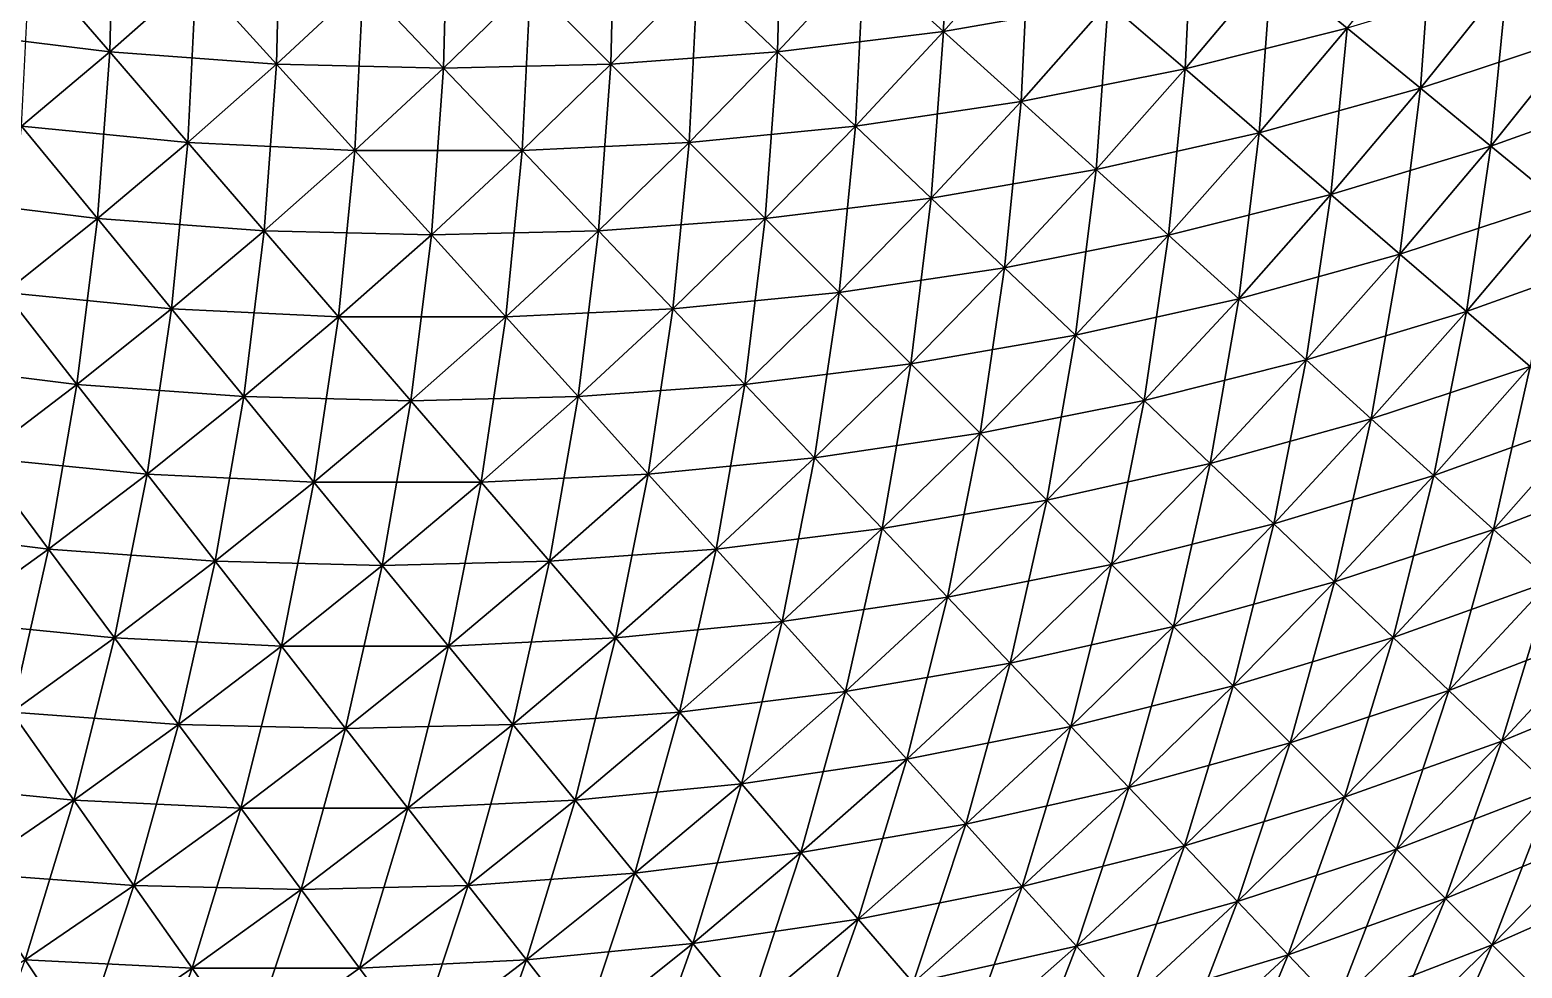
# Model space of a CAD drawing. Extents: x -1 to 0.97, y -0.99 to 0.99.
# Drawn here: x 0.4204 to 0.6366, y -0.6493 to -0.5132 of the extents above; entities that cross this region are included whole.
import ezdxf

# ---------------------------------------------------------------- set-up
doc = ezdxf.new("R2010")
doc.units = 0

msp = doc.modelspace()

# ---------------------------------------------------------------- linework, layer by layer
for points in [[(0.5534, -0.48922, -0.64899), (0.55281, -0.51345, -0.63033), (0.54125, -0.50297, -0.64899)], [(0.5534, -0.48922, -0.64899), (0.56521, -0.49941, -0.63033), (0.55281, -0.51345, -0.63033)], [(0.64668, -0.48993, -0.55201), (0.64489, -0.5141, -0.53157), (0.63448, -0.50597, -0.55201)], [(0.43259, -0.49219, -0.7362), (0.432, -0.51641, -0.71961), (0.4204, -0.50297, -0.7362)], [(0.43259, -0.49219, -0.7362), (0.44452, -0.50535, -0.71961), (0.432, -0.51641, -0.71961)], [(0.52936, -0.49219, -0.66726), (0.52876, -0.51641, -0.64899), (0.51714, -0.50535, -0.66726)], [(0.52936, -0.49219, -0.66726), (0.54125, -0.50297, -0.64899), (0.52876, -0.51641, -0.64899)], [(0.45676, -0.49397, -0.71961), (0.45616, -0.51819, -0.70258), (0.44452, -0.50535, -0.71961)], [(0.45676, -0.49397, -0.71961), (0.46872, -0.50653, -0.70258), (0.45616, -0.51819, -0.70258)], [(0.48098, -0.49457, -0.70258), (0.48038, -0.51879, -0.68512), (0.46872, -0.50653, -0.70258)], [(0.48098, -0.49457, -0.70258), (0.49294, -0.50653, -0.68512), (0.48038, -0.51879, -0.68512)], [(0.5052, -0.49397, -0.68512), (0.5046, -0.51819, -0.66726), (0.49294, -0.50653, -0.68512)], [(0.5052, -0.49397, -0.68512), (0.51714, -0.50535, -0.66726), (0.5046, -0.51819, -0.66726)], [(0.58898, -0.49469, -0.61129), (0.58779, -0.51889, -0.59188), (0.57668, -0.5093, -0.61129)], [(0.58898, -0.49469, -0.61129), (0.60032, -0.50399, -0.59188), (0.58779, -0.51889, -0.59188)], [(0.56521, -0.49941, 0.63033), (0.54125, -0.50297, 0.64899), (0.55281, -0.51345, 0.63033)], [(0.56521, -0.49941, -0.63033), (0.56403, -0.52361, -0.61129), (0.55281, -0.51345, -0.63033)], [(0.57668, -0.5093, 0.61129), (0.56521, -0.49941, 0.63033), (0.55281, -0.51345, 0.63033)], [(0.56521, -0.49941, -0.63033), (0.57668, -0.5093, -0.61129), (0.56403, -0.52361, -0.61129)], [(0.62367, -0.49753, -0.57212), (0.62189, -0.5217, -0.55201), (0.61129, -0.513, -0.57212)], [(0.62367, -0.49753, -0.57212), (0.63448, -0.50597, -0.55201), (0.62189, -0.5217, -0.55201)], [(0.65729, -0.49781, 0.53157), (0.63448, -0.50597, 0.55201), (0.64489, -0.5141, 0.53157)], [(0.432, -0.51641, 0.71961), (0.4204, -0.50297, 0.7362), (0.40795, -0.51345, 0.7362)], [(0.4204, -0.50297, -0.7362), (0.432, -0.51641, -0.71961), (0.41922, -0.52717, -0.71961)], [(0.44452, -0.50535, 0.71961), (0.4204, -0.50297, 0.7362), (0.432, -0.51641, 0.71961)], [(0.54125, -0.50297, 0.64899), (0.51714, -0.50535, 0.66726), (0.52876, -0.51641, 0.64899)], [(0.54125, -0.50297, -0.64899), (0.54006, -0.52717, -0.63033), (0.52876, -0.51641, -0.64899)], [(0.55281, -0.51345, 0.63033), (0.54125, -0.50297, 0.64899), (0.52876, -0.51641, 0.64899)], [(0.54125, -0.50297, -0.64899), (0.55281, -0.51345, -0.63033), (0.54006, -0.52717, -0.63033)], [(0.45616, -0.51819, 0.70258), (0.44452, -0.50535, 0.71961), (0.432, -0.51641, 0.71961)], [(0.44452, -0.50535, -0.71961), (0.44333, -0.52954, -0.70258), (0.432, -0.51641, -0.71961)], [(0.44452, -0.50535, -0.71961), (0.45616, -0.51819, -0.70258), (0.44333, -0.52954, -0.70258)], [(0.46872, -0.50653, 0.70258), (0.44452, -0.50535, 0.71961), (0.45616, -0.51819, 0.70258)], [(0.51714, -0.50535, 0.66726), (0.49294, -0.50653, 0.68512), (0.5046, -0.51819, 0.66726)], [(0.51714, -0.50535, -0.66726), (0.51595, -0.52954, -0.64899), (0.5046, -0.51819, -0.66726)], [(0.52876, -0.51641, 0.64899), (0.51714, -0.50535, 0.66726), (0.5046, -0.51819, 0.66726)], [(0.51714, -0.50535, -0.66726), (0.52876, -0.51641, -0.64899), (0.51595, -0.52954, -0.64899)], [(0.60032, -0.50399, 0.59188), (0.57668, -0.5093, 0.61129), (0.58779, -0.51889, 0.59188)], [(0.60032, -0.50399, -0.59188), (0.59854, -0.52816, -0.57212), (0.58779, -0.51889, -0.59188)], [(0.61129, -0.513, 0.57212), (0.60032, -0.50399, 0.59188), (0.58779, -0.51889, 0.59188)], [(0.60032, -0.50399, -0.59188), (0.61129, -0.513, -0.57212), (0.59854, -0.52816, -0.57212)], [(0.46872, -0.50653, -0.70258), (0.46753, -0.53073, -0.68512), (0.45616, -0.51819, -0.70258)], [(0.48038, -0.51879, 0.68512), (0.46872, -0.50653, 0.70258), (0.45616, -0.51819, 0.70258)], [(0.46872, -0.50653, -0.70258), (0.48038, -0.51879, -0.68512), (0.46753, -0.53073, -0.68512)], [(0.49294, -0.50653, 0.68512), (0.46872, -0.50653, 0.70258), (0.48038, -0.51879, 0.68512)], [(0.49294, -0.50653, -0.68512), (0.49175, -0.53073, -0.66726), (0.48038, -0.51879, -0.68512)], [(0.5046, -0.51819, 0.66726), (0.49294, -0.50653, 0.68512), (0.48038, -0.51879, 0.68512)], [(0.49294, -0.50653, -0.68512), (0.5046, -0.51819, -0.66726), (0.49175, -0.53073, -0.66726)], [(0.63448, -0.50597, 0.55201), (0.61129, -0.513, 0.57212), (0.62189, -0.5217, 0.55201)], [(0.64489, -0.5141, 0.53157), (0.63448, -0.50597, 0.55201), (0.62189, -0.5217, 0.55201)], [(0.63448, -0.50597, -0.55201), (0.6321, -0.53008, -0.53157), (0.62189, -0.5217, -0.55201)], [(0.63448, -0.50597, -0.55201), (0.64489, -0.5141, -0.53157), (0.6321, -0.53008, -0.53157)], [(0.57668, -0.5093, 0.61129), (0.55281, -0.51345, 0.63033), (0.56403, -0.52361, 0.61129)], [(0.57668, -0.5093, -0.61129), (0.5749, -0.53347, -0.59188), (0.56403, -0.52361, -0.61129)], [(0.58779, -0.51889, 0.59188), (0.57668, -0.5093, 0.61129), (0.56403, -0.52361, 0.61129)], [(0.57668, -0.5093, -0.61129), (0.58779, -0.51889, -0.59188), (0.5749, -0.53347, -0.59188)], [(0.432, -0.51641, 0.71961), (0.40795, -0.51345, 0.7362), (0.41922, -0.52717, 0.71961)], [(0.55281, -0.51345, 0.63033), (0.52876, -0.51641, 0.64899), (0.54006, -0.52717, 0.63033)], [(0.55281, -0.51345, -0.63033), (0.55103, -0.53761, -0.61129), (0.54006, -0.52717, -0.63033)], [(0.56403, -0.52361, 0.61129), (0.55281, -0.51345, 0.63033), (0.54006, -0.52717, 0.63033)], [(0.55281, -0.51345, -0.63033), (0.56403, -0.52361, -0.61129), (0.55103, -0.53761, -0.61129)], [(0.61129, -0.513, 0.57212), (0.58779, -0.51889, 0.59188), (0.59854, -0.52816, 0.57212)], [(0.61129, -0.513, -0.57212), (0.60892, -0.53711, -0.55201), (0.59854, -0.52816, -0.57212)], [(0.62189, -0.5217, 0.55201), (0.61129, -0.513, 0.57212), (0.59854, -0.52816, 0.57212)], [(0.61129, -0.513, -0.57212), (0.62189, -0.5217, -0.55201), (0.60892, -0.53711, -0.55201)], [(0.64489, -0.5141, 0.53157), (0.62189, -0.5217, 0.55201), (0.6321, -0.53008, 0.53157)], [(0.65491, -0.52192, 0.51081), (0.64489, -0.5141, 0.53157), (0.6321, -0.53008, 0.53157)], [(0.64489, -0.5141, -0.53157), (0.64193, -0.53814, -0.51081), (0.6321, -0.53008, -0.53157)], [(0.44333, -0.52954, 0.70258), (0.432, -0.51641, 0.71961), (0.41922, -0.52717, 0.71961)], [(0.432, -0.51641, -0.71961), (0.43022, -0.54057, -0.70258), (0.41922, -0.52717, -0.71961)], [(0.432, -0.51641, -0.71961), (0.44333, -0.52954, -0.70258), (0.43022, -0.54057, -0.70258)], [(0.45616, -0.51819, 0.70258), (0.432, -0.51641, 0.71961), (0.44333, -0.52954, 0.70258)], [(0.52876, -0.51641, 0.64899), (0.5046, -0.51819, 0.66726), (0.51595, -0.52954, 0.64899)], [(0.52876, -0.51641, -0.64899), (0.52698, -0.54057, -0.63033), (0.51595, -0.52954, -0.64899)], [(0.54006, -0.52717, 0.63033), (0.52876, -0.51641, 0.64899), (0.51595, -0.52954, 0.64899)], [(0.52876, -0.51641, -0.64899), (0.54006, -0.52717, -0.63033), (0.52698, -0.54057, -0.63033)], [(0.45616, -0.51819, -0.70258), (0.45438, -0.54236, -0.68512), (0.44333, -0.52954, -0.70258)], [(0.46753, -0.53073, 0.68512), (0.45616, -0.51819, 0.70258), (0.44333, -0.52954, 0.70258)], [(0.45616, -0.51819, -0.70258), (0.46753, -0.53073, -0.68512), (0.45438, -0.54236, -0.68512)], [(0.48038, -0.51879, 0.68512), (0.45616, -0.51819, 0.70258), (0.46753, -0.53073, 0.68512)], [(0.48038, -0.51879, -0.68512), (0.4786, -0.54295, -0.66726), (0.46753, -0.53073, -0.68512)], [(0.49175, -0.53073, 0.66726), (0.48038, -0.51879, 0.68512), (0.46753, -0.53073, 0.68512)], [(0.48038, -0.51879, -0.68512), (0.49175, -0.53073, -0.66726), (0.4786, -0.54295, -0.66726)], [(0.5046, -0.51819, 0.66726), (0.48038, -0.51879, 0.68512), (0.49175, -0.53073, 0.66726)], [(0.5046, -0.51819, -0.66726), (0.50282, -0.54236, -0.64899), (0.49175, -0.53073, -0.66726)], [(0.51595, -0.52954, 0.64899), (0.5046, -0.51819, 0.66726), (0.49175, -0.53073, 0.66726)], [(0.5046, -0.51819, -0.66726), (0.51595, -0.52954, -0.64899), (0.50282, -0.54236, -0.64899)], [(0.58779, -0.51889, 0.59188), (0.56403, -0.52361, 0.61129), (0.5749, -0.53347, 0.59188)], [(0.58779, -0.51889, -0.59188), (0.58542, -0.543, -0.57212), (0.5749, -0.53347, -0.59188)], [(0.59854, -0.52816, 0.57212), (0.58779, -0.51889, 0.59188), (0.5749, -0.53347, 0.59188)], [(0.58779, -0.51889, -0.59188), (0.59854, -0.52816, -0.57212), (0.58542, -0.543, -0.57212)], [(0.62189, -0.5217, 0.55201), (0.59854, -0.52816, 0.57212), (0.60892, -0.53711, 0.55201)], [(0.6321, -0.53008, 0.53157), (0.62189, -0.5217, 0.55201), (0.60892, -0.53711, 0.55201)], [(0.62189, -0.5217, -0.55201), (0.61892, -0.54574, -0.53157), (0.60892, -0.53711, -0.55201)], [(0.62189, -0.5217, -0.55201), (0.6321, -0.53008, -0.53157), (0.61892, -0.54574, -0.53157)], [(0.65491, -0.52192, 0.51081), (0.6321, -0.53008, 0.53157), (0.64193, -0.53814, 0.51081)], [(0.56403, -0.52361, 0.61129), (0.54006, -0.52717, 0.63033), (0.55103, -0.53761, 0.61129)], [(0.56403, -0.52361, -0.61129), (0.56165, -0.54773, -0.59188), (0.55103, -0.53761, -0.61129)], [(0.5749, -0.53347, 0.59188), (0.56403, -0.52361, 0.61129), (0.55103, -0.53761, 0.61129)], [(0.56403, -0.52361, -0.61129), (0.5749, -0.53347, -0.59188), (0.56165, -0.54773, -0.59188)], [(0.43022, -0.54057, 0.70258), (0.41922, -0.52717, 0.71961), (0.40617, -0.53761, 0.71961)], [(0.41922, -0.52717, -0.71961), (0.43022, -0.54057, -0.70258), (0.41684, -0.55128, -0.70258)], [(0.44333, -0.52954, 0.70258), (0.41922, -0.52717, 0.71961), (0.43022, -0.54057, 0.70258)], [(0.54006, -0.52717, 0.63033), (0.51595, -0.52954, 0.64899), (0.52698, -0.54057, 0.63033)], [(0.54006, -0.52717, -0.63033), (0.53769, -0.55128, -0.61129), (0.52698, -0.54057, -0.63033)], [(0.55103, -0.53761, 0.61129), (0.54006, -0.52717, 0.63033), (0.52698, -0.54057, 0.63033)], [(0.54006, -0.52717, -0.63033), (0.55103, -0.53761, -0.61129), (0.53769, -0.55128, -0.61129)], [(0.44333, -0.52954, -0.70258), (0.44095, -0.55365, -0.68512), (0.43022, -0.54057, -0.70258)], [(0.45438, -0.54236, 0.68512), (0.44333, -0.52954, 0.70258), (0.43022, -0.54057, 0.70258)], [(0.44333, -0.52954, -0.70258), (0.45438, -0.54236, -0.68512), (0.44095, -0.55365, -0.68512)], [(0.46753, -0.53073, 0.68512), (0.44333, -0.52954, 0.70258), (0.45438, -0.54236, 0.68512)], [(0.51595, -0.52954, 0.64899), (0.49175, -0.53073, 0.66726), (0.50282, -0.54236, 0.64899)], [(0.51595, -0.52954, -0.64899), (0.51358, -0.55365, -0.63033), (0.50282, -0.54236, -0.64899)], [(0.52698, -0.54057, 0.63033), (0.51595, -0.52954, 0.64899), (0.50282, -0.54236, 0.64899)], [(0.51595, -0.52954, -0.64899), (0.52698, -0.54057, -0.63033), (0.51358, -0.55365, -0.63033)], [(0.59854, -0.52816, 0.57212), (0.5749, -0.53347, 0.59188), (0.58542, -0.543, 0.57212)], [(0.59854, -0.52816, -0.57212), (0.59557, -0.5522, -0.55201), (0.58542, -0.543, -0.57212)], [(0.60892, -0.53711, 0.55201), (0.59854, -0.52816, 0.57212), (0.58542, -0.543, 0.57212)], [(0.59854, -0.52816, -0.57212), (0.60892, -0.53711, -0.55201), (0.59557, -0.5522, -0.55201)], [(0.46753, -0.53073, -0.68512), (0.46515, -0.55484, -0.66726), (0.45438, -0.54236, -0.68512)], [(0.4786, -0.54295, 0.66726), (0.46753, -0.53073, 0.68512), (0.45438, -0.54236, 0.68512)], [(0.46753, -0.53073, -0.68512), (0.4786, -0.54295, -0.66726), (0.46515, -0.55484, -0.66726)], [(0.49175, -0.53073, 0.66726), (0.46753, -0.53073, 0.68512), (0.4786, -0.54295, 0.66726)], [(0.49175, -0.53073, -0.66726), (0.48938, -0.55484, -0.64899), (0.4786, -0.54295, -0.66726)], [(0.50282, -0.54236, 0.64899), (0.49175, -0.53073, 0.66726), (0.4786, -0.54295, 0.66726)], [(0.49175, -0.53073, -0.66726), (0.50282, -0.54236, -0.64899), (0.48938, -0.55484, -0.64899)], [(0.6321, -0.53008, 0.53157), (0.60892, -0.53711, 0.55201), (0.61892, -0.54574, 0.53157)], [(0.64193, -0.53814, 0.51081), (0.6321, -0.53008, 0.53157), (0.61892, -0.54574, 0.53157)], [(0.6321, -0.53008, -0.53157), (0.62855, -0.55404, -0.51081), (0.61892, -0.54574, -0.53157)], [(0.6321, -0.53008, -0.53157), (0.64193, -0.53814, -0.51081), (0.62855, -0.55404, -0.51081)], [(0.5749, -0.53347, 0.59188), (0.55103, -0.53761, 0.61129), (0.56165, -0.54773, 0.59188)], [(0.5749, -0.53347, -0.59188), (0.57193, -0.55751, -0.57212), (0.56165, -0.54773, -0.59188)], [(0.58542, -0.543, 0.57212), (0.5749, -0.53347, 0.59188), (0.56165, -0.54773, 0.59188)], [(0.5749, -0.53347, -0.59188), (0.58542, -0.543, -0.57212), (0.57193, -0.55751, -0.57212)], [(0.43022, -0.54057, 0.70258), (0.40617, -0.53761, 0.71961), (0.41684, -0.55128, 0.70258)], [(0.55103, -0.53761, 0.61129), (0.52698, -0.54057, 0.63033), (0.53769, -0.55128, 0.61129)], [(0.55103, -0.53761, -0.61129), (0.54806, -0.56165, -0.59188), (0.53769, -0.55128, -0.61129)], [(0.56165, -0.54773, 0.59188), (0.55103, -0.53761, 0.61129), (0.53769, -0.55128, 0.61129)], [(0.55103, -0.53761, -0.61129), (0.56165, -0.54773, -0.59188), (0.54806, -0.56165, -0.59188)], [(0.60892, -0.53711, 0.55201), (0.58542, -0.543, 0.57212), (0.59557, -0.5522, 0.55201)], [(0.61892, -0.54574, 0.53157), (0.60892, -0.53711, 0.55201), (0.59557, -0.5522, 0.55201)], [(0.60892, -0.53711, -0.55201), (0.60536, -0.56108, -0.53157), (0.59557, -0.5522, -0.55201)], [(0.60892, -0.53711, -0.55201), (0.61892, -0.54574, -0.53157), (0.60536, -0.56108, -0.53157)], [(0.64193, -0.53814, 0.51081), (0.61892, -0.54574, 0.53157), (0.62855, -0.55404, 0.51081)], [(0.65136, -0.54588, 0.48974), (0.64193, -0.53814, 0.51081), (0.62855, -0.55404, 0.51081)], [(0.64193, -0.53814, -0.51081), (0.63778, -0.56201, -0.48974), (0.62855, -0.55404, -0.51081)], [(0.43022, -0.54057, -0.70258), (0.42725, -0.56462, -0.68512), (0.41684, -0.55128, -0.70258)], [(0.44095, -0.55365, 0.68512), (0.43022, -0.54057, 0.70258), (0.41684, -0.55128, 0.70258)], [(0.43022, -0.54057, -0.70258), (0.44095, -0.55365, -0.68512), (0.42725, -0.56462, -0.68512)], [(0.45438, -0.54236, 0.68512), (0.43022, -0.54057, 0.70258), (0.44095, -0.55365, 0.68512)], [(0.45438, -0.54236, -0.68512), (0.45141, -0.5664, -0.66726), (0.44095, -0.55365, -0.68512)], [(0.46515, -0.55484, 0.66726), (0.45438, -0.54236, 0.68512), (0.44095, -0.55365, 0.68512)], [(0.45438, -0.54236, -0.68512), (0.46515, -0.55484, -0.66726), (0.45141, -0.5664, -0.66726)], [(0.4786, -0.54295, 0.66726), (0.45438, -0.54236, 0.68512), (0.46515, -0.55484, 0.66726)], [(0.50282, -0.54236, 0.64899), (0.4786, -0.54295, 0.66726), (0.48938, -0.55484, 0.64899)], [(0.50282, -0.54236, -0.64899), (0.49985, -0.5664, -0.63033), (0.48938, -0.55484, -0.64899)], [(0.51358, -0.55365, 0.63033), (0.50282, -0.54236, 0.64899), (0.48938, -0.55484, 0.64899)], [(0.50282, -0.54236, -0.64899), (0.51358, -0.55365, -0.63033), (0.49985, -0.5664, -0.63033)], [(0.52698, -0.54057, 0.63033), (0.50282, -0.54236, 0.64899), (0.51358, -0.55365, 0.63033)], [(0.52698, -0.54057, -0.63033), (0.52402, -0.56462, -0.61129), (0.51358, -0.55365, -0.63033)], [(0.53769, -0.55128, 0.61129), (0.52698, -0.54057, 0.63033), (0.51358, -0.55365, 0.63033)], [(0.52698, -0.54057, -0.63033), (0.53769, -0.55128, -0.61129), (0.52402, -0.56462, -0.61129)], [(0.4786, -0.54295, -0.66726), (0.47563, -0.56699, -0.64899), (0.46515, -0.55484, -0.66726)], [(0.48938, -0.55484, 0.64899), (0.4786, -0.54295, 0.66726), (0.46515, -0.55484, 0.66726)], [(0.4786, -0.54295, -0.66726), (0.48938, -0.55484, -0.64899), (0.47563, -0.56699, -0.64899)], [(0.58542, -0.543, 0.57212), (0.56165, -0.54773, 0.59188), (0.57193, -0.55751, 0.57212)], [(0.58542, -0.543, -0.57212), (0.58186, -0.56697, -0.55201), (0.57193, -0.55751, -0.57212)], [(0.59557, -0.5522, 0.55201), (0.58542, -0.543, 0.57212), (0.57193, -0.55751, 0.57212)], [(0.58542, -0.543, -0.57212), (0.59557, -0.5522, -0.55201), (0.58186, -0.56697, -0.55201)], [(0.61892, -0.54574, 0.53157), (0.59557, -0.5522, 0.55201), (0.60536, -0.56108, 0.53157)], [(0.62855, -0.55404, 0.51081), (0.61892, -0.54574, 0.53157), (0.60536, -0.56108, 0.53157)], [(0.61892, -0.54574, -0.53157), (0.61478, -0.56961, -0.51081), (0.60536, -0.56108, -0.53157)], [(0.61892, -0.54574, -0.53157), (0.62855, -0.55404, -0.51081), (0.61478, -0.56961, -0.51081)], [(0.65136, -0.54588, 0.48974), (0.62855, -0.55404, 0.51081), (0.63778, -0.56201, 0.48974)], [(0.56165, -0.54773, 0.59188), (0.53769, -0.55128, 0.61129), (0.54806, -0.56165, 0.59188)], [(0.56165, -0.54773, -0.59188), (0.5581, -0.57169, -0.57212), (0.54806, -0.56165, -0.59188)], [(0.57193, -0.55751, 0.57212), (0.56165, -0.54773, 0.59188), (0.54806, -0.56165, 0.59188)], [(0.56165, -0.54773, -0.59188), (0.57193, -0.55751, -0.57212), (0.5581, -0.57169, -0.57212)], [(0.42725, -0.56462, 0.68512), (0.41684, -0.55128, 0.70258), (0.40321, -0.56165, 0.70258)], [(0.41684, -0.55128, -0.70258), (0.42725, -0.56462, -0.68512), (0.41329, -0.57525, -0.68512)], [(0.44095, -0.55365, 0.68512), (0.41684, -0.55128, 0.70258), (0.42725, -0.56462, 0.68512)], [(0.53769, -0.55128, 0.61129), (0.51358, -0.55365, 0.63033), (0.52402, -0.56462, 0.61129)], [(0.53769, -0.55128, -0.61129), (0.53413, -0.57525, -0.59188), (0.52402, -0.56462, -0.61129)], [(0.54806, -0.56165, 0.59188), (0.53769, -0.55128, 0.61129), (0.52402, -0.56462, 0.61129)], [(0.53769, -0.55128, -0.61129), (0.54806, -0.56165, -0.59188), (0.53413, -0.57525, -0.59188)], [(0.59557, -0.5522, 0.55201), (0.57193, -0.55751, 0.57212), (0.58186, -0.56697, 0.55201)], [(0.60536, -0.56108, 0.53157), (0.59557, -0.5522, 0.55201), (0.58186, -0.56697, 0.55201)], [(0.59557, -0.5522, -0.55201), (0.59143, -0.57608, -0.53157), (0.58186, -0.56697, -0.55201)], [(0.59557, -0.5522, -0.55201), (0.60536, -0.56108, -0.53157), (0.59143, -0.57608, -0.53157)], [(0.44095, -0.55365, -0.68512), (0.4374, -0.57762, -0.66726), (0.42725, -0.56462, -0.68512)], [(0.45141, -0.5664, 0.66726), (0.44095, -0.55365, 0.68512), (0.42725, -0.56462, 0.68512)], [(0.44095, -0.55365, -0.68512), (0.45141, -0.5664, -0.66726), (0.4374, -0.57762, -0.66726)], [(0.46515, -0.55484, 0.66726), (0.44095, -0.55365, 0.68512), (0.45141, -0.5664, 0.66726)], [(0.46515, -0.55484, -0.66726), (0.46159, -0.57881, -0.64899), (0.45141, -0.5664, -0.66726)], [(0.47563, -0.56699, 0.64899), (0.46515, -0.55484, 0.66726), (0.45141, -0.5664, 0.66726)], [(0.46515, -0.55484, -0.66726), (0.47563, -0.56699, -0.64899), (0.46159, -0.57881, -0.64899)], [(0.48938, -0.55484, 0.64899), (0.46515, -0.55484, 0.66726), (0.47563, -0.56699, 0.64899)], [(0.48938, -0.55484, -0.64899), (0.48582, -0.57881, -0.63033), (0.47563, -0.56699, -0.64899)], [(0.49985, -0.5664, 0.63033), (0.48938, -0.55484, 0.64899), (0.47563, -0.56699, 0.64899)], [(0.48938, -0.55484, -0.64899), (0.49985, -0.5664, -0.63033), (0.48582, -0.57881, -0.63033)], [(0.51358, -0.55365, 0.63033), (0.48938, -0.55484, 0.64899), (0.49985, -0.5664, 0.63033)], [(0.51358, -0.55365, -0.63033), (0.51002, -0.57762, -0.61129), (0.49985, -0.5664, -0.63033)], [(0.52402, -0.56462, 0.61129), (0.51358, -0.55365, 0.63033), (0.49985, -0.5664, 0.63033)], [(0.51358, -0.55365, -0.63033), (0.52402, -0.56462, -0.61129), (0.51002, -0.57762, -0.61129)], [(0.62855, -0.55404, 0.51081), (0.60536, -0.56108, 0.53157), (0.61478, -0.56961, 0.51081)], [(0.63778, -0.56201, 0.48974), (0.62855, -0.55404, 0.51081), (0.61478, -0.56961, 0.51081)], [(0.62855, -0.55404, -0.51081), (0.62382, -0.57781, -0.48974), (0.61478, -0.56961, -0.51081)], [(0.62855, -0.55404, -0.51081), (0.63778, -0.56201, -0.48974), (0.62382, -0.57781, -0.48974)], [(0.57193, -0.55751, 0.57212), (0.54806, -0.56165, 0.59188), (0.5581, -0.57169, 0.57212)], [(0.57193, -0.55751, -0.57212), (0.56779, -0.58139, -0.55201), (0.5581, -0.57169, -0.57212)], [(0.58186, -0.56697, 0.55201), (0.57193, -0.55751, 0.57212), (0.5581, -0.57169, 0.57212)], [(0.57193, -0.55751, -0.57212), (0.58186, -0.56697, -0.55201), (0.56779, -0.58139, -0.55201)], [(0.42725, -0.56462, 0.68512), (0.40321, -0.56165, 0.70258), (0.41329, -0.57525, 0.68512)], [(0.54806, -0.56165, 0.59188), (0.52402, -0.56462, 0.61129), (0.53413, -0.57525, 0.59188)], [(0.54806, -0.56165, -0.59188), (0.54392, -0.58553, -0.57212), (0.53413, -0.57525, -0.59188)], [(0.5581, -0.57169, 0.57212), (0.54806, -0.56165, 0.59188), (0.53413, -0.57525, 0.59188)], [(0.54806, -0.56165, -0.59188), (0.5581, -0.57169, -0.57212), (0.54392, -0.58553, -0.57212)], [(0.60536, -0.56108, 0.53157), (0.58186, -0.56697, 0.55201), (0.59143, -0.57608, 0.53157)], [(0.61478, -0.56961, 0.51081), (0.60536, -0.56108, 0.53157), (0.59143, -0.57608, 0.53157)], [(0.60536, -0.56108, -0.53157), (0.60064, -0.58484, -0.51081), (0.59143, -0.57608, -0.53157)], [(0.60536, -0.56108, -0.53157), (0.61478, -0.56961, -0.51081), (0.60064, -0.58484, -0.51081)], [(0.63778, -0.56201, 0.48974), (0.61478, -0.56961, 0.51081), (0.62382, -0.57781, 0.48974)], [(0.64663, -0.56964, 0.46838), (0.63778, -0.56201, 0.48974), (0.62382, -0.57781, 0.48974)], [(0.63778, -0.56201, -0.48974), (0.63248, -0.58565, -0.46838), (0.62382, -0.57781, -0.48974)], [(0.63778, -0.56201, -0.48974), (0.64663, -0.56964, -0.46838), (0.63248, -0.58565, -0.46838)], [(0.42725, -0.56462, -0.68512), (0.42311, -0.58849, -0.66726), (0.41329, -0.57525, -0.68512)], [(0.4374, -0.57762, 0.66726), (0.42725, -0.56462, 0.68512), (0.41329, -0.57525, 0.68512)], [(0.42725, -0.56462, -0.68512), (0.4374, -0.57762, -0.66726), (0.42311, -0.58849, -0.66726)], [(0.45141, -0.5664, 0.66726), (0.42725, -0.56462, 0.68512), (0.4374, -0.57762, 0.66726)], [(0.45141, -0.5664, -0.66726), (0.44727, -0.59027, -0.64899), (0.4374, -0.57762, -0.66726)], [(0.46159, -0.57881, 0.64899), (0.45141, -0.5664, 0.66726), (0.4374, -0.57762, 0.66726)], [(0.45141, -0.5664, -0.66726), (0.46159, -0.57881, -0.64899), (0.44727, -0.59027, -0.64899)], [(0.47563, -0.56699, 0.64899), (0.45141, -0.5664, 0.66726), (0.46159, -0.57881, 0.64899)], [(0.49985, -0.5664, 0.63033), (0.47563, -0.56699, 0.64899), (0.48582, -0.57881, 0.63033)], [(0.49985, -0.5664, -0.63033), (0.49571, -0.59027, -0.61129), (0.48582, -0.57881, -0.63033)], [(0.51002, -0.57762, 0.61129), (0.49985, -0.5664, 0.63033), (0.48582, -0.57881, 0.63033)], [(0.49985, -0.5664, -0.63033), (0.51002, -0.57762, -0.61129), (0.49571, -0.59027, -0.61129)], [(0.52402, -0.56462, 0.61129), (0.49985, -0.5664, 0.63033), (0.51002, -0.57762, 0.61129)], [(0.52402, -0.56462, -0.61129), (0.51987, -0.58849, -0.59188), (0.51002, -0.57762, -0.61129)], [(0.53413, -0.57525, 0.59188), (0.52402, -0.56462, 0.61129), (0.51002, -0.57762, 0.61129)], [(0.52402, -0.56462, -0.61129), (0.53413, -0.57525, -0.59188), (0.51987, -0.58849, -0.59188)], [(0.47563, -0.56699, -0.64899), (0.47149, -0.59087, -0.63033), (0.46159, -0.57881, -0.64899)], [(0.48582, -0.57881, 0.63033), (0.47563, -0.56699, 0.64899), (0.46159, -0.57881, 0.64899)], [(0.47563, -0.56699, -0.64899), (0.48582, -0.57881, -0.63033), (0.47149, -0.59087, -0.63033)], [(0.58186, -0.56697, 0.55201), (0.5581, -0.57169, 0.57212), (0.56779, -0.58139, 0.55201)], [(0.59143, -0.57608, 0.53157), (0.58186, -0.56697, 0.55201), (0.56779, -0.58139, 0.55201)], [(0.58186, -0.56697, -0.55201), (0.57714, -0.59073, -0.53157), (0.56779, -0.58139, -0.55201)], [(0.58186, -0.56697, -0.55201), (0.59143, -0.57608, -0.53157), (0.57714, -0.59073, -0.53157)], [(0.61478, -0.56961, 0.51081), (0.59143, -0.57608, 0.53157), (0.60064, -0.58484, 0.51081)], [(0.62382, -0.57781, 0.48974), (0.61478, -0.56961, 0.51081), (0.60064, -0.58484, 0.51081)], [(0.61478, -0.56961, -0.51081), (0.60947, -0.59325, -0.48974), (0.60064, -0.58484, -0.51081)], [(0.61478, -0.56961, -0.51081), (0.62382, -0.57781, -0.48974), (0.60947, -0.59325, -0.48974)], [(0.64663, -0.56964, 0.46838), (0.62382, -0.57781, 0.48974), (0.63248, -0.58565, 0.46838)], [(0.65508, -0.57693, 0.44673), (0.64663, -0.56964, 0.46838), (0.63248, -0.58565, 0.46838)], [(0.64663, -0.56964, -0.46838), (0.64074, -0.59314, -0.44673), (0.63248, -0.58565, -0.46838)], [(0.5581, -0.57169, 0.57212), (0.53413, -0.57525, 0.59188), (0.54392, -0.58553, 0.57212)], [(0.5581, -0.57169, -0.57212), (0.55337, -0.59545, -0.55201), (0.54392, -0.58553, -0.57212)], [(0.56779, -0.58139, 0.55201), (0.5581, -0.57169, 0.57212), (0.54392, -0.58553, 0.57212)], [(0.5581, -0.57169, -0.57212), (0.56779, -0.58139, -0.55201), (0.55337, -0.59545, -0.55201)], [(0.42311, -0.58849, 0.66726), (0.41329, -0.57525, 0.68512), (0.39906, -0.58553, 0.68512)], [(0.41329, -0.57525, -0.68512), (0.42311, -0.58849, -0.66726), (0.40856, -0.59901, -0.66726)], [(0.4374, -0.57762, 0.66726), (0.41329, -0.57525, 0.68512), (0.42311, -0.58849, 0.66726)], [(0.53413, -0.57525, 0.59188), (0.51002, -0.57762, 0.61129), (0.51987, -0.58849, 0.59188)], [(0.53413, -0.57525, -0.59188), (0.52941, -0.59901, -0.57212), (0.51987, -0.58849, -0.59188)], [(0.54392, -0.58553, 0.57212), (0.53413, -0.57525, 0.59188), (0.51987, -0.58849, 0.59188)], [(0.53413, -0.57525, -0.59188), (0.54392, -0.58553, -0.57212), (0.52941, -0.59901, -0.57212)], [(0.59143, -0.57608, 0.53157), (0.56779, -0.58139, 0.55201), (0.57714, -0.59073, 0.53157)], [(0.60064, -0.58484, 0.51081), (0.59143, -0.57608, 0.53157), (0.57714, -0.59073, 0.53157)], [(0.59143, -0.57608, -0.53157), (0.58612, -0.59971, -0.51081), (0.57714, -0.59073, -0.53157)], [(0.59143, -0.57608, -0.53157), (0.60064, -0.58484, -0.51081), (0.58612, -0.59971, -0.51081)], [(0.65508, -0.57693, 0.44673), (0.63248, -0.58565, 0.46838), (0.64074, -0.59314, 0.44673)], [(0.4374, -0.57762, -0.66726), (0.43267, -0.60138, -0.64899), (0.42311, -0.58849, -0.66726)], [(0.44727, -0.59027, 0.64899), (0.4374, -0.57762, 0.66726), (0.42311, -0.58849, 0.66726)], [(0.4374, -0.57762, -0.66726), (0.44727, -0.59027, -0.64899), (0.43267, -0.60138, -0.64899)], [(0.46159, -0.57881, 0.64899), (0.4374, -0.57762, 0.66726), (0.44727, -0.59027, 0.64899)], [(0.46159, -0.57881, -0.64899), (0.45687, -0.60257, -0.63033), (0.44727, -0.59027, -0.64899)], [(0.47149, -0.59087, 0.63033), (0.46159, -0.57881, 0.64899), (0.44727, -0.59027, 0.64899)], [(0.46159, -0.57881, -0.64899), (0.47149, -0.59087, -0.63033), (0.45687, -0.60257, -0.63033)], [(0.48582, -0.57881, 0.63033), (0.46159, -0.57881, 0.64899), (0.47149, -0.59087, 0.63033)], [(0.48582, -0.57881, -0.63033), (0.48109, -0.60257, -0.61129), (0.47149, -0.59087, -0.63033)], [(0.49571, -0.59027, 0.61129), (0.48582, -0.57881, 0.63033), (0.47149, -0.59087, 0.63033)], [(0.48582, -0.57881, -0.63033), (0.49571, -0.59027, -0.61129), (0.48109, -0.60257, -0.61129)], [(0.51002, -0.57762, 0.61129), (0.48582, -0.57881, 0.63033), (0.49571, -0.59027, 0.61129)], [(0.51002, -0.57762, -0.61129), (0.50529, -0.60138, -0.59188), (0.49571, -0.59027, -0.61129)], [(0.51987, -0.58849, 0.59188), (0.51002, -0.57762, 0.61129), (0.49571, -0.59027, 0.61129)], [(0.51002, -0.57762, -0.61129), (0.51987, -0.58849, -0.59188), (0.50529, -0.60138, -0.59188)], [(0.62382, -0.57781, 0.48974), (0.60064, -0.58484, 0.51081), (0.60947, -0.59325, 0.48974)], [(0.63248, -0.58565, 0.46838), (0.62382, -0.57781, 0.48974), (0.60947, -0.59325, 0.48974)], [(0.62382, -0.57781, -0.48974), (0.61793, -0.60131, -0.46838), (0.60947, -0.59325, -0.48974)], [(0.62382, -0.57781, -0.48974), (0.63248, -0.58565, -0.46838), (0.61793, -0.60131, -0.46838)], [(0.56779, -0.58139, 0.55201), (0.54392, -0.58553, 0.57212), (0.55337, -0.59545, 0.55201)], [(0.56779, -0.58139, -0.55201), (0.56248, -0.60502, -0.53157), (0.55337, -0.59545, -0.55201)], [(0.57714, -0.59073, 0.53157), (0.56779, -0.58139, 0.55201), (0.55337, -0.59545, 0.55201)], [(0.56779, -0.58139, -0.55201), (0.57714, -0.59073, -0.53157), (0.56248, -0.60502, -0.53157)], [(0.42311, -0.58849, 0.66726), (0.39906, -0.58553, 0.68512), (0.40856, -0.59901, 0.66726)], [(0.54392, -0.58553, 0.57212), (0.51987, -0.58849, 0.59188), (0.52941, -0.59901, 0.57212)], [(0.54392, -0.58553, -0.57212), (0.53861, -0.60916, -0.55201), (0.52941, -0.59901, -0.57212)], [(0.55337, -0.59545, 0.55201), (0.54392, -0.58553, 0.57212), (0.52941, -0.59901, 0.57212)], [(0.54392, -0.58553, -0.57212), (0.55337, -0.59545, -0.55201), (0.53861, -0.60916, -0.55201)], [(0.60064, -0.58484, 0.51081), (0.57714, -0.59073, 0.53157), (0.58612, -0.59971, 0.51081)], [(0.60947, -0.59325, 0.48974), (0.60064, -0.58484, 0.51081), (0.58612, -0.59971, 0.51081)], [(0.60064, -0.58484, -0.51081), (0.59475, -0.60834, -0.48974), (0.58612, -0.59971, -0.51081)], [(0.60064, -0.58484, -0.51081), (0.60947, -0.59325, -0.48974), (0.59475, -0.60834, -0.48974)], [(0.63248, -0.58565, 0.46838), (0.60947, -0.59325, 0.48974), (0.61793, -0.60131, 0.46838)], [(0.64074, -0.59314, 0.44673), (0.63248, -0.58565, 0.46838), (0.61793, -0.60131, 0.46838)], [(0.63248, -0.58565, -0.46838), (0.62601, -0.609, -0.44673), (0.61793, -0.60131, -0.46838)], [(0.63248, -0.58565, -0.46838), (0.64074, -0.59314, -0.44673), (0.62601, -0.609, -0.44673)], [(0.42311, -0.58849, -0.66726), (0.4178, -0.61213, -0.64899), (0.40856, -0.59901, -0.66726)], [(0.43267, -0.60138, 0.64899), (0.42311, -0.58849, 0.66726), (0.40856, -0.59901, 0.66726)], [(0.42311, -0.58849, -0.66726), (0.43267, -0.60138, -0.64899), (0.4178, -0.61213, -0.64899)], [(0.44727, -0.59027, 0.64899), (0.42311, -0.58849, 0.66726), (0.43267, -0.60138, 0.64899)], [(0.51987, -0.58849, 0.59188), (0.49571, -0.59027, 0.61129), (0.50529, -0.60138, 0.59188)], [(0.51987, -0.58849, -0.59188), (0.51457, -0.61213, -0.57212), (0.50529, -0.60138, -0.59188)], [(0.52941, -0.59901, 0.57212), (0.51987, -0.58849, 0.59188), (0.50529, -0.60138, 0.59188)], [(0.51987, -0.58849, -0.59188), (0.52941, -0.59901, -0.57212), (0.51457, -0.61213, -0.57212)], [(0.44727, -0.59027, -0.64899), (0.44196, -0.61391, -0.63033), (0.43267, -0.60138, -0.64899)], [(0.45687, -0.60257, 0.63033), (0.44727, -0.59027, 0.64899), (0.43267, -0.60138, 0.64899)], [(0.44727, -0.59027, -0.64899), (0.45687, -0.60257, -0.63033), (0.44196, -0.61391, -0.63033)], [(0.47149, -0.59087, 0.63033), (0.44727, -0.59027, 0.64899), (0.45687, -0.60257, 0.63033)], [(0.47149, -0.59087, -0.63033), (0.46618, -0.6145, -0.61129), (0.45687, -0.60257, -0.63033)], [(0.48109, -0.60257, 0.61129), (0.47149, -0.59087, 0.63033), (0.45687, -0.60257, 0.63033)], [(0.47149, -0.59087, -0.63033), (0.48109, -0.60257, -0.61129), (0.46618, -0.6145, -0.61129)], [(0.49571, -0.59027, 0.61129), (0.47149, -0.59087, 0.63033), (0.48109, -0.60257, 0.61129)], [(0.49571, -0.59027, -0.61129), (0.4904, -0.61391, -0.59188), (0.48109, -0.60257, -0.61129)], [(0.50529, -0.60138, 0.59188), (0.49571, -0.59027, 0.61129), (0.48109, -0.60257, 0.61129)], [(0.49571, -0.59027, -0.61129), (0.50529, -0.60138, -0.59188), (0.4904, -0.61391, -0.59188)], [(0.57714, -0.59073, 0.53157), (0.55337, -0.59545, 0.55201), (0.56248, -0.60502, 0.53157)], [(0.57714, -0.59073, -0.53157), (0.57125, -0.61423, -0.51081), (0.56248, -0.60502, -0.53157)], [(0.58612, -0.59971, 0.51081), (0.57714, -0.59073, 0.53157), (0.56248, -0.60502, 0.53157)], [(0.57714, -0.59073, -0.53157), (0.58612, -0.59971, -0.51081), (0.57125, -0.61423, -0.51081)], [(0.60947, -0.59325, 0.48974), (0.58612, -0.59971, 0.51081), (0.59475, -0.60834, 0.48974)], [(0.61793, -0.60131, 0.46838), (0.60947, -0.59325, 0.48974), (0.59475, -0.60834, 0.48974)], [(0.60947, -0.59325, -0.48974), (0.60301, -0.6166, -0.46838), (0.59475, -0.60834, -0.48974)], [(0.60947, -0.59325, -0.48974), (0.61793, -0.60131, -0.46838), (0.60301, -0.6166, -0.46838)], [(0.64074, -0.59314, 0.44673), (0.61793, -0.60131, 0.46838), (0.62601, -0.609, 0.44673)], [(0.64862, -0.60028, 0.42482), (0.64074, -0.59314, 0.44673), (0.62601, -0.609, 0.44673)], [(0.64074, -0.59314, -0.44673), (0.63371, -0.61633, -0.42482), (0.62601, -0.609, -0.44673)], [(0.64074, -0.59314, -0.44673), (0.64862, -0.60028, -0.42482), (0.63371, -0.61633, -0.42482)], [(0.55337, -0.59545, 0.55201), (0.52941, -0.59901, 0.57212), (0.53861, -0.60916, 0.55201)], [(0.55337, -0.59545, -0.55201), (0.54749, -0.61895, -0.53157), (0.53861, -0.60916, -0.55201)], [(0.56248, -0.60502, 0.53157), (0.55337, -0.59545, 0.55201), (0.53861, -0.60916, 0.55201)], [(0.55337, -0.59545, -0.55201), (0.56248, -0.60502, -0.53157), (0.54749, -0.61895, -0.53157)], [(0.43267, -0.60138, 0.64899), (0.40856, -0.59901, 0.66726), (0.4178, -0.61213, 0.64899)], [(0.52941, -0.59901, 0.57212), (0.50529, -0.60138, 0.59188), (0.51457, -0.61213, 0.57212)], [(0.52941, -0.59901, -0.57212), (0.52352, -0.62251, -0.55201), (0.51457, -0.61213, -0.57212)], [(0.53861, -0.60916, 0.55201), (0.52941, -0.59901, 0.57212), (0.51457, -0.61213, 0.57212)], [(0.52941, -0.59901, -0.57212), (0.53861, -0.60916, -0.55201), (0.52352, -0.62251, -0.55201)], [(0.58612, -0.59971, 0.51081), (0.56248, -0.60502, 0.53157), (0.57125, -0.61423, 0.51081)], [(0.58612, -0.59971, -0.51081), (0.57966, -0.62306, -0.48974), (0.57125, -0.61423, -0.51081)], [(0.59475, -0.60834, 0.48974), (0.58612, -0.59971, 0.51081), (0.57125, -0.61423, 0.51081)], [(0.58612, -0.59971, -0.51081), (0.59475, -0.60834, -0.48974), (0.57966, -0.62306, -0.48974)], [(0.64862, -0.60028, 0.42482), (0.62601, -0.609, 0.44673), (0.63371, -0.61633, 0.42482)], [(0.6561, -0.60706, 0.40265), (0.64862, -0.60028, 0.42482), (0.63371, -0.61633, 0.42482)], [(0.64862, -0.60028, -0.42482), (0.64102, -0.62329, -0.40265), (0.63371, -0.61633, -0.42482)], [(0.43267, -0.60138, -0.64899), (0.42678, -0.62488, -0.63033), (0.4178, -0.61213, -0.64899)], [(0.44196, -0.61391, 0.63033), (0.43267, -0.60138, 0.64899), (0.4178, -0.61213, 0.64899)], [(0.43267, -0.60138, -0.64899), (0.44196, -0.61391, -0.63033), (0.42678, -0.62488, -0.63033)], [(0.45687, -0.60257, 0.63033), (0.43267, -0.60138, 0.64899), (0.44196, -0.61391, 0.63033)], [(0.45687, -0.60257, -0.63033), (0.45098, -0.62607, -0.61129), (0.44196, -0.61391, -0.63033)], [(0.46618, -0.6145, 0.61129), (0.45687, -0.60257, 0.63033), (0.44196, -0.61391, 0.63033)], [(0.45687, -0.60257, -0.63033), (0.46618, -0.6145, -0.61129), (0.45098, -0.62607, -0.61129)], [(0.48109, -0.60257, 0.61129), (0.45687, -0.60257, 0.63033), (0.46618, -0.6145, 0.61129)], [(0.48109, -0.60257, -0.61129), (0.47521, -0.62607, -0.59188), (0.46618, -0.6145, -0.61129)], [(0.4904, -0.61391, 0.59188), (0.48109, -0.60257, 0.61129), (0.46618, -0.6145, 0.61129)], [(0.48109, -0.60257, -0.61129), (0.4904, -0.61391, -0.59188), (0.47521, -0.62607, -0.59188)], [(0.50529, -0.60138, 0.59188), (0.48109, -0.60257, 0.61129), (0.4904, -0.61391, 0.59188)], [(0.50529, -0.60138, -0.59188), (0.49941, -0.62488, -0.57212), (0.4904, -0.61391, -0.59188)], [(0.51457, -0.61213, 0.57212), (0.50529, -0.60138, 0.59188), (0.4904, -0.61391, 0.59188)], [(0.50529, -0.60138, -0.59188), (0.51457, -0.61213, -0.57212), (0.49941, -0.62488, -0.57212)], [(0.61793, -0.60131, 0.46838), (0.59475, -0.60834, 0.48974), (0.60301, -0.6166, 0.46838)], [(0.62601, -0.609, 0.44673), (0.61793, -0.60131, 0.46838), (0.60301, -0.6166, 0.46838)], [(0.61793, -0.60131, -0.46838), (0.6109, -0.62449, -0.44673), (0.60301, -0.6166, -0.46838)], [(0.61793, -0.60131, -0.46838), (0.62601, -0.609, -0.44673), (0.6109, -0.62449, -0.44673)], [(0.56248, -0.60502, 0.53157), (0.53861, -0.60916, 0.55201), (0.54749, -0.61895, 0.53157)], [(0.56248, -0.60502, -0.53157), (0.55602, -0.62837, -0.51081), (0.54749, -0.61895, -0.53157)], [(0.57125, -0.61423, 0.51081), (0.56248, -0.60502, 0.53157), (0.54749, -0.61895, 0.53157)], [(0.56248, -0.60502, -0.53157), (0.57125, -0.61423, -0.51081), (0.55602, -0.62837, -0.51081)], [(0.6561, -0.60706, 0.40265), (0.63371, -0.61633, 0.42482), (0.64102, -0.62329, 0.40265)], [(0.53861, -0.60916, 0.55201), (0.51457, -0.61213, 0.57212), (0.52352, -0.62251, 0.55201)], [(0.53861, -0.60916, -0.55201), (0.53215, -0.63251, -0.53157), (0.52352, -0.62251, -0.55201)], [(0.54749, -0.61895, 0.53157), (0.53861, -0.60916, 0.55201), (0.52352, -0.62251, 0.55201)], [(0.53861, -0.60916, -0.55201), (0.54749, -0.61895, -0.53157), (0.53215, -0.63251, -0.53157)], [(0.59475, -0.60834, 0.48974), (0.57125, -0.61423, 0.51081), (0.57966, -0.62306, 0.48974)], [(0.59475, -0.60834, -0.48974), (0.58772, -0.63152, -0.46838), (0.57966, -0.62306, -0.48974)], [(0.60301, -0.6166, 0.46838), (0.59475, -0.60834, 0.48974), (0.57966, -0.62306, 0.48974)], [(0.59475, -0.60834, -0.48974), (0.60301, -0.6166, -0.46838), (0.58772, -0.63152, -0.46838)], [(0.62601, -0.609, 0.44673), (0.60301, -0.6166, 0.46838), (0.6109, -0.62449, 0.44673)], [(0.63371, -0.61633, 0.42482), (0.62601, -0.609, 0.44673), (0.6109, -0.62449, 0.44673)], [(0.62601, -0.609, -0.44673), (0.61842, -0.63201, -0.42482), (0.6109, -0.62449, -0.44673)], [(0.62601, -0.609, -0.44673), (0.63371, -0.61633, -0.42482), (0.61842, -0.63201, -0.42482)], [(0.42678, -0.62488, 0.63033), (0.4178, -0.61213, 0.64899), (0.40267, -0.62251, 0.64899)], [(0.4178, -0.61213, -0.64899), (0.42678, -0.62488, -0.63033), (0.41134, -0.63548, -0.63033)], [(0.44196, -0.61391, 0.63033), (0.4178, -0.61213, 0.64899), (0.42678, -0.62488, 0.63033)], [(0.44196, -0.61391, -0.63033), (0.4355, -0.63726, -0.61129), (0.42678, -0.62488, -0.63033)], [(0.45098, -0.62607, 0.61129), (0.44196, -0.61391, 0.63033), (0.42678, -0.62488, 0.63033)], [(0.44196, -0.61391, -0.63033), (0.45098, -0.62607, -0.61129), (0.4355, -0.63726, -0.61129)], [(0.46618, -0.6145, 0.61129), (0.44196, -0.61391, 0.63033), (0.45098, -0.62607, 0.61129)], [(0.4904, -0.61391, 0.59188), (0.46618, -0.6145, 0.61129), (0.47521, -0.62607, 0.59188)], [(0.4904, -0.61391, -0.59188), (0.48394, -0.63726, -0.57212), (0.47521, -0.62607, -0.59188)], [(0.49941, -0.62488, 0.57212), (0.4904, -0.61391, 0.59188), (0.47521, -0.62607, 0.59188)], [(0.4904, -0.61391, -0.59188), (0.49941, -0.62488, -0.57212), (0.48394, -0.63726, -0.57212)], [(0.51457, -0.61213, 0.57212), (0.4904, -0.61391, 0.59188), (0.49941, -0.62488, 0.57212)], [(0.51457, -0.61213, -0.57212), (0.5081, -0.63548, -0.55201), (0.49941, -0.62488, -0.57212)], [(0.52352, -0.62251, 0.55201), (0.51457, -0.61213, 0.57212), (0.49941, -0.62488, 0.57212)], [(0.51457, -0.61213, -0.57212), (0.52352, -0.62251, -0.55201), (0.5081, -0.63548, -0.55201)], [(0.46618, -0.6145, -0.61129), (0.45972, -0.63786, -0.59188), (0.45098, -0.62607, -0.61129)], [(0.47521, -0.62607, 0.59188), (0.46618, -0.6145, 0.61129), (0.45098, -0.62607, 0.61129)], [(0.46618, -0.6145, -0.61129), (0.47521, -0.62607, -0.59188), (0.45972, -0.63786, -0.59188)], [(0.57125, -0.61423, 0.51081), (0.54749, -0.61895, 0.53157), (0.55602, -0.62837, 0.51081)], [(0.57125, -0.61423, -0.51081), (0.56421, -0.63741, -0.48974), (0.55602, -0.62837, -0.51081)], [(0.57966, -0.62306, 0.48974), (0.57125, -0.61423, 0.51081), (0.55602, -0.62837, 0.51081)], [(0.57125, -0.61423, -0.51081), (0.57966, -0.62306, -0.48974), (0.56421, -0.63741, -0.48974)], [(0.60301, -0.6166, 0.46838), (0.57966, -0.62306, 0.48974), (0.58772, -0.63152, 0.46838)], [(0.60301, -0.6166, -0.46838), (0.59541, -0.63961, -0.44673), (0.58772, -0.63152, -0.46838)], [(0.6109, -0.62449, 0.44673), (0.60301, -0.6166, 0.46838), (0.58772, -0.63152, 0.46838)], [(0.60301, -0.6166, -0.46838), (0.6109, -0.62449, -0.44673), (0.59541, -0.63961, -0.44673)], [(0.63371, -0.61633, 0.42482), (0.6109, -0.62449, 0.44673), (0.61842, -0.63201, 0.42482)], [(0.64102, -0.62329, 0.40265), (0.63371, -0.61633, 0.42482), (0.61842, -0.63201, 0.42482)], [(0.63371, -0.61633, -0.42482), (0.62555, -0.63914, -0.40265), (0.61842, -0.63201, -0.42482)], [(0.63371, -0.61633, -0.42482), (0.64102, -0.62329, -0.40265), (0.62555, -0.63914, -0.40265)], [(0.54749, -0.61895, 0.53157), (0.52352, -0.62251, 0.55201), (0.53215, -0.63251, 0.53157)], [(0.54749, -0.61895, -0.53157), (0.54045, -0.64214, -0.51081), (0.53215, -0.63251, -0.53157)], [(0.55602, -0.62837, 0.51081), (0.54749, -0.61895, 0.53157), (0.53215, -0.63251, 0.53157)], [(0.54749, -0.61895, -0.53157), (0.55602, -0.62837, -0.51081), (0.54045, -0.64214, -0.51081)], [(0.42678, -0.62488, 0.63033), (0.40267, -0.62251, 0.64899), (0.41134, -0.63548, 0.63033)], [(0.52352, -0.62251, 0.55201), (0.49941, -0.62488, 0.57212), (0.5081, -0.63548, 0.55201)], [(0.52352, -0.62251, -0.55201), (0.51649, -0.64569, -0.53157), (0.5081, -0.63548, -0.55201)], [(0.53215, -0.63251, 0.53157), (0.52352, -0.62251, 0.55201), (0.5081, -0.63548, 0.55201)], [(0.52352, -0.62251, -0.55201), (0.53215, -0.63251, -0.53157), (0.51649, -0.64569, -0.53157)], [(0.57966, -0.62306, 0.48974), (0.55602, -0.62837, 0.51081), (0.56421, -0.63741, 0.48974)], [(0.57966, -0.62306, -0.48974), (0.57206, -0.64607, -0.46838), (0.56421, -0.63741, -0.48974)], [(0.58772, -0.63152, 0.46838), (0.57966, -0.62306, 0.48974), (0.56421, -0.63741, 0.48974)], [(0.57966, -0.62306, -0.48974), (0.58772, -0.63152, -0.46838), (0.57206, -0.64607, -0.46838)], [(0.6109, -0.62449, 0.44673), (0.58772, -0.63152, 0.46838), (0.59541, -0.63961, 0.44673)], [(0.6109, -0.62449, -0.44673), (0.60274, -0.6473, -0.42482), (0.59541, -0.63961, -0.44673)], [(0.61842, -0.63201, 0.42482), (0.6109, -0.62449, 0.44673), (0.59541, -0.63961, 0.44673)], [(0.6109, -0.62449, -0.44673), (0.61842, -0.63201, -0.42482), (0.60274, -0.6473, -0.42482)], [(0.64102, -0.62329, 0.40265), (0.61842, -0.63201, 0.42482), (0.62555, -0.63914, 0.40265)], [(0.64794, -0.62987, 0.38023), (0.64102, -0.62329, 0.40265), (0.62555, -0.63914, 0.40265)], [(0.64102, -0.62329, -0.40265), (0.6323, -0.64589, -0.38023), (0.62555, -0.63914, -0.40265)], [(0.64102, -0.62329, -0.40265), (0.64794, -0.62987, -0.38023), (0.6323, -0.64589, -0.38023)], [(0.42678, -0.62488, -0.63033), (0.41975, -0.64807, -0.61129), (0.41134, -0.63548, -0.63033)], [(0.4355, -0.63726, 0.61129), (0.42678, -0.62488, 0.63033), (0.41134, -0.63548, 0.63033)], [(0.42678, -0.62488, -0.63033), (0.4355, -0.63726, -0.61129), (0.41975, -0.64807, -0.61129)], [(0.45098, -0.62607, 0.61129), (0.42678, -0.62488, 0.63033), (0.4355, -0.63726, 0.61129)], [(0.45098, -0.62607, -0.61129), (0.44395, -0.64926, -0.59188), (0.4355, -0.63726, -0.61129)], [(0.45972, -0.63786, 0.59188), (0.45098, -0.62607, 0.61129), (0.4355, -0.63726, 0.61129)], [(0.45098, -0.62607, -0.61129), (0.45972, -0.63786, -0.59188), (0.44395, -0.64926, -0.59188)], [(0.47521, -0.62607, 0.59188), (0.45098, -0.62607, 0.61129), (0.45972, -0.63786, 0.59188)], [(0.47521, -0.62607, -0.59188), (0.46818, -0.64926, -0.57212), (0.45972, -0.63786, -0.59188)], [(0.48394, -0.63726, 0.57212), (0.47521, -0.62607, 0.59188), (0.45972, -0.63786, 0.59188)], [(0.47521, -0.62607, -0.59188), (0.48394, -0.63726, -0.57212), (0.46818, -0.64926, -0.57212)], [(0.49941, -0.62488, 0.57212), (0.47521, -0.62607, 0.59188), (0.48394, -0.63726, 0.57212)], [(0.49941, -0.62488, -0.57212), (0.49238, -0.64807, -0.55201), (0.48394, -0.63726, -0.57212)], [(0.5081, -0.63548, 0.55201), (0.49941, -0.62488, 0.57212), (0.48394, -0.63726, 0.57212)], [(0.49941, -0.62488, -0.57212), (0.5081, -0.63548, -0.55201), (0.49238, -0.64807, -0.55201)], [(0.55602, -0.62837, 0.51081), (0.53215, -0.63251, 0.53157), (0.54045, -0.64214, 0.51081)], [(0.55602, -0.62837, -0.51081), (0.54842, -0.65138, -0.48974), (0.54045, -0.64214, -0.51081)], [(0.56421, -0.63741, 0.48974), (0.55602, -0.62837, 0.51081), (0.54045, -0.64214, 0.51081)], [(0.55602, -0.62837, -0.51081), (0.56421, -0.63741, -0.48974), (0.54842, -0.65138, -0.48974)], [(0.64794, -0.62987, 0.38023), (0.62555, -0.63914, 0.40265), (0.6323, -0.64589, 0.38023)], [(0.65445, -0.63608, 0.35759), (0.64794, -0.62987, 0.38023), (0.6323, -0.64589, 0.38023)], [(0.64794, -0.62987, -0.38023), (0.63866, -0.65226, -0.35759), (0.6323, -0.64589, -0.38023)], [(0.53215, -0.63251, 0.53157), (0.5081, -0.63548, 0.55201), (0.51649, -0.64569, 0.53157)], [(0.53215, -0.63251, -0.53157), (0.52455, -0.65552, -0.51081), (0.51649, -0.64569, -0.53157)], [(0.54045, -0.64214, 0.51081), (0.53215, -0.63251, 0.53157), (0.51649, -0.64569, 0.53157)], [(0.53215, -0.63251, -0.53157), (0.54045, -0.64214, -0.51081), (0.52455, -0.65552, -0.51081)], [(0.58772, -0.63152, 0.46838), (0.56421, -0.63741, 0.48974), (0.57206, -0.64607, 0.46838)], [(0.58772, -0.63152, -0.46838), (0.57955, -0.65434, -0.44673), (0.57206, -0.64607, -0.46838)], [(0.59541, -0.63961, 0.44673), (0.58772, -0.63152, 0.46838), (0.57206, -0.64607, 0.46838)], [(0.58772, -0.63152, -0.46838), (0.59541, -0.63961, -0.44673), (0.57955, -0.65434, -0.44673)], [(0.61842, -0.63201, 0.42482), (0.59541, -0.63961, 0.44673), (0.60274, -0.6473, 0.42482)], [(0.61842, -0.63201, -0.42482), (0.6097, -0.65461, -0.40265), (0.60274, -0.6473, -0.42482)], [(0.62555, -0.63914, 0.40265), (0.61842, -0.63201, 0.42482), (0.60274, -0.6473, 0.42482)], [(0.61842, -0.63201, -0.42482), (0.62555, -0.63914, -0.40265), (0.6097, -0.65461, -0.40265)], [(0.4355, -0.63726, 0.61129), (0.41134, -0.63548, 0.63033), (0.41975, -0.64807, 0.61129)], [(0.5081, -0.63548, 0.55201), (0.48394, -0.63726, 0.57212), (0.49238, -0.64807, 0.55201)], [(0.5081, -0.63548, -0.55201), (0.5005, -0.65848, -0.53157), (0.49238, -0.64807, -0.55201)], [(0.51649, -0.64569, 0.53157), (0.5081, -0.63548, 0.55201), (0.49238, -0.64807, 0.55201)], [(0.5081, -0.63548, -0.55201), (0.51649, -0.64569, -0.53157), (0.5005, -0.65848, -0.53157)], [(0.4355, -0.63726, -0.61129), (0.4279, -0.66027, -0.59188), (0.41975, -0.64807, -0.61129)], [(0.44395, -0.64926, 0.59188), (0.4355, -0.63726, 0.61129), (0.41975, -0.64807, 0.61129)], [(0.4355, -0.63726, -0.61129), (0.44395, -0.64926, -0.59188), (0.4279, -0.66027, -0.59188)], [(0.45972, -0.63786, 0.59188), (0.4355, -0.63726, 0.61129), (0.44395, -0.64926, 0.59188)], [(0.48394, -0.63726, 0.57212), (0.45972, -0.63786, 0.59188), (0.46818, -0.64926, 0.57212)], [(0.48394, -0.63726, -0.57212), (0.47634, -0.66027, -0.55201), (0.46818, -0.64926, -0.57212)], [(0.49238, -0.64807, 0.55201), (0.48394, -0.63726, 0.57212), (0.46818, -0.64926, 0.57212)], [(0.48394, -0.63726, -0.57212), (0.49238, -0.64807, -0.55201), (0.47634, -0.66027, -0.55201)], [(0.56421, -0.63741, 0.48974), (0.54045, -0.64214, 0.51081), (0.54842, -0.65137, 0.48974)], [(0.56421, -0.63741, -0.48974), (0.55605, -0.66022, -0.46838), (0.54842, -0.65138, -0.48974)], [(0.57206, -0.64607, 0.46838), (0.56421, -0.63741, 0.48974), (0.54842, -0.65137, 0.48974)], [(0.56421, -0.63741, -0.48974), (0.57206, -0.64607, -0.46838), (0.55605, -0.66022, -0.46838)], [(0.65445, -0.63608, 0.35759), (0.6323, -0.64589, 0.38023), (0.63866, -0.65226, 0.35759)], [(0.45972, -0.63786, -0.59188), (0.45212, -0.66086, -0.57212), (0.44395, -0.64926, -0.59188)], [(0.46818, -0.64926, 0.57212), (0.45972, -0.63786, 0.59188), (0.44395, -0.64926, 0.59188)], [(0.45972, -0.63786, -0.59188), (0.46818, -0.64926, -0.57212), (0.45212, -0.66086, -0.57212)], [(0.59541, -0.63961, 0.44673), (0.57206, -0.64607, 0.46838), (0.57955, -0.65434, 0.44673)], [(0.59541, -0.63961, -0.44673), (0.58669, -0.66221, -0.42482), (0.57955, -0.65434, -0.44673)], [(0.60274, -0.6473, 0.42482), (0.59541, -0.63961, 0.44673), (0.57955, -0.65434, 0.44673)], [(0.59541, -0.63961, -0.44673), (0.60274, -0.6473, -0.42482), (0.58669, -0.66221, -0.42482)], [(0.62555, -0.63914, 0.40265), (0.60274, -0.6473, 0.42482), (0.6097, -0.65461, 0.40265)], [(0.62555, -0.63914, -0.40265), (0.61628, -0.66153, -0.38023), (0.6097, -0.65461, -0.40265)], [(0.6323, -0.64589, 0.38023), (0.62555, -0.63914, 0.40265), (0.6097, -0.65461, 0.40265)], [(0.62555, -0.63914, -0.40265), (0.6323, -0.64589, -0.38023), (0.61628, -0.66153, -0.38023)], [(0.54045, -0.64214, 0.51081), (0.51649, -0.64569, 0.53157), (0.52455, -0.65552, 0.51081)], [(0.54045, -0.64214, -0.51081), (0.53229, -0.66495, -0.48974), (0.52455, -0.65552, -0.51081)], [(0.54842, -0.65137, 0.48974), (0.54045, -0.64214, 0.51081), (0.52455, -0.65552, 0.51081)], [(0.54045, -0.64214, -0.51081), (0.54842, -0.65138, -0.48974), (0.53229, -0.66495, -0.48974)], [(0.51649, -0.64569, 0.53157), (0.49238, -0.64807, 0.55201), (0.5005, -0.65848, 0.53157)], [(0.51649, -0.64569, -0.53157), (0.50832, -0.6685, -0.51081), (0.5005, -0.65848, -0.53157)], [(0.52455, -0.65552, 0.51081), (0.51649, -0.64569, 0.53157), (0.5005, -0.65848, 0.53157)], [(0.51649, -0.64569, -0.53157), (0.52455, -0.65552, -0.51081), (0.50832, -0.6685, -0.51081)], [(0.57206, -0.64607, 0.46838), (0.54842, -0.65137, 0.48974), (0.55605, -0.66022, 0.46838)], [(0.57206, -0.64607, -0.46838), (0.56334, -0.66867, -0.44673), (0.55605, -0.66022, -0.46838)], [(0.57955, -0.65434, 0.44673), (0.57206, -0.64607, 0.46838), (0.55605, -0.66022, 0.46838)], [(0.57206, -0.64607, -0.46838), (0.57955, -0.65434, -0.44673), (0.56334, -0.66867, -0.44673)], [(0.6323, -0.64589, 0.38023), (0.6097, -0.65461, 0.40265), (0.61628, -0.66153, 0.38023)], [(0.6323, -0.64589, -0.38023), (0.62248, -0.66804, -0.35759), (0.61628, -0.66153, -0.38023)], [(0.63866, -0.65226, 0.35759), (0.6323, -0.64589, 0.38023), (0.61628, -0.66153, 0.38023)], [(0.6323, -0.64589, -0.38023), (0.63866, -0.65226, -0.35759), (0.62248, -0.66804, -0.35759)], [(0.4279, -0.66027, 0.59188), (0.41975, -0.64807, 0.61129), (0.40374, -0.65848, 0.61129)], [(0.41975, -0.64807, -0.61129), (0.4279, -0.66027, -0.59188), (0.41159, -0.67088, -0.59188)], [(0.44395, -0.64926, 0.59188), (0.41975, -0.64807, 0.61129), (0.4279, -0.66027, 0.59188)], [(0.49238, -0.64807, 0.55201), (0.46818, -0.64926, 0.57212), (0.47634, -0.66027, 0.55201)], [(0.49238, -0.64807, -0.55201), (0.48421, -0.67088, -0.53157), (0.47634, -0.66027, -0.55201)], [(0.5005, -0.65848, 0.53157), (0.49238, -0.64807, 0.55201), (0.47634, -0.66027, 0.55201)], [(0.49238, -0.64807, -0.55201), (0.5005, -0.65848, -0.53157), (0.48421, -0.67088, -0.53157)], [(0.60274, -0.6473, 0.42482), (0.57955, -0.65434, 0.44673), (0.58669, -0.66221, 0.42482)], [(0.60274, -0.6473, -0.42482), (0.59347, -0.66969, -0.40265), (0.58669, -0.66221, -0.42482)], [(0.6097, -0.65461, 0.40265), (0.60274, -0.6473, 0.42482), (0.58669, -0.66221, 0.42482)], [(0.60274, -0.6473, -0.42482), (0.6097, -0.65461, -0.40265), (0.59347, -0.66969, -0.40265)], [(0.44395, -0.64926, -0.59188), (0.43579, -0.67207, -0.57212), (0.4279, -0.66027, -0.59188)], [(0.45212, -0.66086, 0.57212), (0.44395, -0.64926, 0.59188), (0.4279, -0.66027, 0.59188)], [(0.44395, -0.64926, -0.59188), (0.45212, -0.66086, -0.57212), (0.43579, -0.67207, -0.57212)], [(0.46818, -0.64926, 0.57212), (0.44395, -0.64926, 0.59188), (0.45212, -0.66086, 0.57212)], [(0.47634, -0.66027, 0.55201), (0.46818, -0.64926, 0.57212), (0.45212, -0.66086, 0.57212)]]:
    msp.add_3dface(points)

doc.saveas('drawing.dxf')
